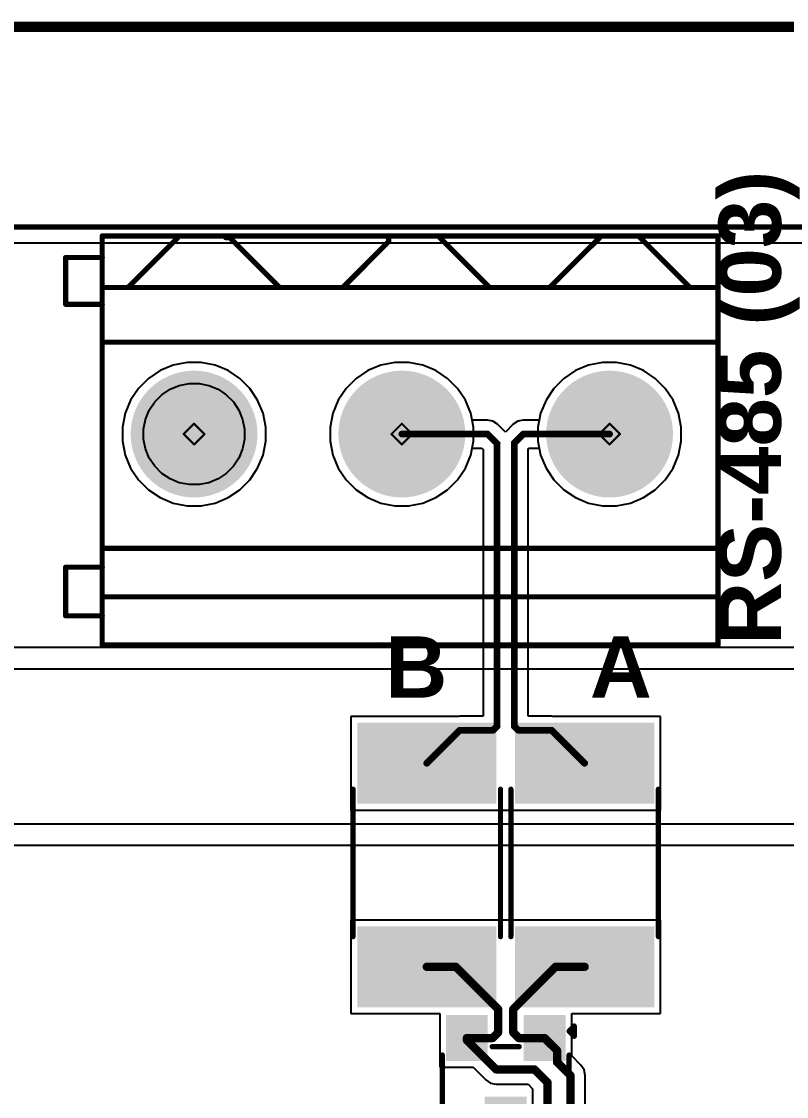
# Model space of a CAD drawing. Header units: inches. Extents: x 0 to 5032, y 0 to 5323.
# Drawn here: x 54.39 to 73.09, y 108.73 to 135.03 of the extents above; entities that cross this region are included whole.
import ezdxf

# ---------------------------------------------------------------- set-up
doc = ezdxf.new("R2010")
doc.units = ezdxf.units.IN
for name, color, linetype in [('Board Outline', 216, 'Continuous'), ('Bottom Layer', 5, 'Continuous'), ('Bottom Solder', 6, 'Continuous'), ('Drill Drawing', 1, 'Continuous'), ('Layer 1', 16, 'Continuous'), ('Layer 2', 76, 'Continuous'), ('Multi-Layer', 9, 'Continuous'), ('Pad Holes', 156, 'Continuous'), ('Top Layer', 1, 'Continuous'), ('Top Overlay', 2, 'Continuous'), ('Top Paste', 8, 'Continuous'), ('Top Solder', 216, 'Continuous')]:
    doc.layers.add(name, color=color, linetype=linetype)
doc.styles.add('Arial_Bold', font='', dxfattribs={"height": 0.2})
doc.styles.get('Arial_Bold').set_extended_font_data('Arial', bold=True)

# ---------------------------------------------------------------- blocks, each defined once
blk = doc.blocks.new('SOT_23_246')
at = {"layer": 'Top Layer'}
for points in [[(-0.41, 1.46), (0.41, 1.46), (0.41, 0.54), (-0.41, 0.54)], [(-1.36, -0.54), (-0.54, -0.54), (-0.54, -1.46), (-1.36, -1.46)], [(0.54, -0.54), (1.36, -0.54), (1.36, -1.46), (0.54, -1.46)]]:
    blk.add_hatch(color=1, dxfattribs=at).paths.add_polyline_path(points)
at = {"layer": 'Top Paste'}
for points in [[(-0.41, 1.46), (0.41, 1.46), (0.41, 0.54), (-0.41, 0.54)], [(-1.36, -0.54), (-0.54, -0.54), (-0.54, -1.46), (-1.36, -1.46)], [(0.54, -0.54), (1.36, -0.54), (1.36, -1.46), (0.54, -1.46)]]:
    blk.add_hatch(color=8, dxfattribs=at).paths.add_polyline_path(points)
at = {"layer": 'Top Solder'}
for points in [[(-0.512, 1.562), (0.512, 1.562), (0.512, 0.438), (-0.512, 0.438)], [(-1.462, -0.438), (-0.438, -0.438), (-0.438, -1.562), (-1.462, -1.562)], [(0.438, -0.438), (1.462, -0.438), (1.462, -1.562), (0.438, -1.562)]]:
    blk.add_hatch(color=216, dxfattribs=at).paths.add_polyline_path(points)
at = {"layer": 'Top Overlay'}
for points in [[(-0.559, 0.813, 0.127, 0.127, 0), (-1.549, 0.813, 0.127, 0.127, 0)], [(-1.549, 0.813, 0.127, 0.127, 0), (-1.549, -0.584, 0.127, 0.127, 0)], [(1.549, 0.813, 0.127, 0.127, 0), (0.559, 0.813, 0.127, 0.127, 0)], [(1.549, 0.813, 0.127, 0.127, 0), (1.549, -0.584, 0.127, 0.127, 0)], [(0.33, -0.787, 0.127, 0.127, 0), (-0.33, -0.787, 0.127, 0.127, 0)], [(-1.676, -1.041, 0.127, 0.127, 0), (-1.676, -1.295, 0.127, 0.127, 0)], [(-1.549, -1.168, 0.127, 0.127, 0), (-1.676, -1.041, 0.127, 0.127, 0)], [(-1.549, -1.168, 0.127, 0.127, 0), (-1.676, -1.295, 0.127, 0.127, 0)]]:
    blk.add_lwpolyline(points, format="xyseb", dxfattribs=at)
for points in [[(-1.581, 0.813, 0.0635, 0.0635, 1), (-1.518, 0.813, 0.0635, 0.0635, 1)], [(-1.581, 0.813, 0.0635, 0.0635, 1), (-1.518, 0.813, 0.0635, 0.0635, 1)], [(-0.591, 0.813, 0.0635, 0.0635, 1), (-0.527, 0.813, 0.0635, 0.0635, 1)], [(0.527, 0.813, 0.0635, 0.0635, 1), (0.591, 0.813, 0.0635, 0.0635, 1)], [(1.518, 0.813, 0.0635, 0.0635, 1), (1.581, 0.813, 0.0635, 0.0635, 1)], [(1.518, 0.813, 0.0635, 0.0635, 1), (1.581, 0.813, 0.0635, 0.0635, 1)], [(-1.581, -0.584, 0.0635, 0.0635, 1), (-1.518, -0.584, 0.0635, 0.0635, 1)], [(1.518, -0.584, 0.0635, 0.0635, 1), (1.581, -0.584, 0.0635, 0.0635, 1)], [(-0.362, -0.787, 0.0635, 0.0635, 1), (-0.298, -0.787, 0.0635, 0.0635, 1)], [(0.298, -0.787, 0.0635, 0.0635, 1), (0.362, -0.787, 0.0635, 0.0635, 1)], [(-1.708, -1.041, 0.0635, 0.0635, 1), (-1.645, -1.041, 0.0635, 0.0635, 1)], [(-1.708, -1.041, 0.0635, 0.0635, 1), (-1.645, -1.041, 0.0635, 0.0635, 1)], [(-1.708, -1.295, 0.0635, 0.0635, 1), (-1.645, -1.295, 0.0635, 0.0635, 1)], [(-1.708, -1.295, 0.0635, 0.0635, 1), (-1.645, -1.295, 0.0635, 0.0635, 1)], [(-1.581, -1.168, 0.0635, 0.0635, 1), (-1.518, -1.168, 0.0635, 0.0635, 1)], [(-1.581, -1.168, 0.0635, 0.0635, 1), (-1.518, -1.168, 0.0635, 0.0635, 1)]]:
    blk.add_lwpolyline(points, format="xyseb", close=True, dxfattribs=at)
blk = doc.blocks.new('F____1812__247')
at = {"layer": 'Top Layer'}
for points in [[(-3.38, 1.6), (-1.6, 1.6), (-1.6, -1.6), (-3.38, -1.6)], [(1.6, 1.6), (3.38, 1.6), (3.38, -1.6), (1.6, -1.6)]]:
    blk.add_hatch(color=1, dxfattribs=at).paths.add_polyline_path(points)
at = {"layer": 'Top Paste'}
for points in [[(-3.38, 1.6), (-1.6, 1.6), (-1.6, -1.6), (-3.38, -1.6)], [(1.6, 1.6), (3.38, 1.6), (3.38, -1.6), (1.6, -1.6)]]:
    blk.add_hatch(color=8, dxfattribs=at).paths.add_polyline_path(points)
at = {"layer": 'Top Solder'}
for points in [[(-3.482, 1.702), (-1.498, 1.702), (-1.498, -1.702), (-3.482, -1.702)], [(1.498, 1.702), (3.482, 1.702), (3.482, -1.702), (1.498, -1.702)]]:
    blk.add_hatch(color=216, dxfattribs=at).paths.add_polyline_path(points)
at = {"layer": 'Top Overlay'}
for points in [[(-1.753, 1.803, 0.127, 0.127, 0), (1.854, 1.803, 0.127, 0.127, 0)], [(-1.753, -1.803, 0.127, 0.127, 0), (1.854, -1.803, 0.127, 0.127, 0)]]:
    blk.add_lwpolyline(points, format="xyseb", dxfattribs=at)
for points in [[(-1.784, 1.803, 0.0635, 0.0635, 1), (-1.721, 1.803, 0.0635, 0.0635, 1)], [(1.822, 1.803, 0.0635, 0.0635, 1), (1.886, 1.803, 0.0635, 0.0635, 1)], [(-1.784, -1.803, 0.0635, 0.0635, 1), (-1.721, -1.803, 0.0635, 0.0635, 1)], [(1.822, -1.803, 0.0635, 0.0635, 1), (1.886, -1.803, 0.0635, 0.0635, 1)]]:
    blk.add_lwpolyline(points, format="xyseb", close=True, dxfattribs=at)
blk = doc.blocks.new('F____1812__248')
at = {"layer": 'Top Layer'}
for points in [[(-3.38, 1.6), (-1.6, 1.6), (-1.6, -1.6), (-3.38, -1.6)], [(1.6, 1.6), (3.38, 1.6), (3.38, -1.6), (1.6, -1.6)]]:
    blk.add_hatch(color=1, dxfattribs=at).paths.add_polyline_path(points)
at = {"layer": 'Top Paste'}
for points in [[(-3.38, 1.6), (-1.6, 1.6), (-1.6, -1.6), (-3.38, -1.6)], [(1.6, 1.6), (3.38, 1.6), (3.38, -1.6), (1.6, -1.6)]]:
    blk.add_hatch(color=8, dxfattribs=at).paths.add_polyline_path(points)
at = {"layer": 'Top Solder'}
for points in [[(-3.482, 1.702), (-1.498, 1.702), (-1.498, -1.702), (-3.482, -1.702)], [(1.498, 1.702), (3.482, 1.702), (3.482, -1.702), (1.498, -1.702)]]:
    blk.add_hatch(color=216, dxfattribs=at).paths.add_polyline_path(points)
at = {"layer": 'Top Overlay'}
for points in [[(-1.753, 1.803, 0.127, 0.127, 0), (1.854, 1.803, 0.127, 0.127, 0)], [(-1.753, -1.803, 0.127, 0.127, 0), (1.854, -1.803, 0.127, 0.127, 0)]]:
    blk.add_lwpolyline(points, format="xyseb", dxfattribs=at)
for points in [[(-1.784, 1.803, 0.0635, 0.0635, 1), (-1.721, 1.803, 0.0635, 0.0635, 1)], [(1.822, 1.803, 0.0635, 0.0635, 1), (1.886, 1.803, 0.0635, 0.0635, 1)], [(-1.784, -1.803, 0.0635, 0.0635, 1), (-1.721, -1.803, 0.0635, 0.0635, 1)], [(1.822, -1.803, 0.0635, 0.0635, 1), (1.886, -1.803, 0.0635, 0.0635, 1)]]:
    blk.add_lwpolyline(points, format="xyseb", close=True, dxfattribs=at)
blk = doc.blocks.new('DB128L_5_08_3P_BK_S_250')
at = {"layer": 'Bottom Layer'}
h = blk.add_hatch(color=5, dxfattribs=at)
edge = h.paths.add_edge_path()
edge.add_arc((-5.08, 0), 1.5, 0, 360)
h = blk.add_hatch(color=5, dxfattribs=at)
edge = h.paths.add_edge_path()
edge.add_arc((0, 0), 1.5, 0, 360)
h = blk.add_hatch(color=5, dxfattribs=at)
edge = h.paths.add_edge_path()
edge.add_arc((5.08, 0), 1.5, 0, 360)
at = {"layer": 'Bottom Solder'}
h = blk.add_hatch(color=6, dxfattribs=at)
edge = h.paths.add_edge_path()
edge.add_arc((-5.08, 0), 1.551, 0, 360)
h = blk.add_hatch(color=6, dxfattribs=at)
edge = h.paths.add_edge_path()
edge.add_arc((0, 0), 1.551, 0, 360)
h = blk.add_hatch(color=6, dxfattribs=at)
edge = h.paths.add_edge_path()
edge.add_arc((5.08, 0), 1.551, 0, 360)
at = {"layer": 'Layer 1'}
h = blk.add_hatch(color=16, dxfattribs=at)
edge = h.paths.add_edge_path()
edge.add_arc((-5.08, 0), 1.5, 0, 360)
h = blk.add_hatch(color=16, dxfattribs=at)
edge = h.paths.add_edge_path()
edge.add_arc((0, 0), 1.5, 0, 360)
h = blk.add_hatch(color=16, dxfattribs=at)
edge = h.paths.add_edge_path()
edge.add_arc((5.08, 0), 1.5, 0, 360)
at = {"layer": 'Layer 2'}
h = blk.add_hatch(color=76, dxfattribs=at)
edge = h.paths.add_edge_path()
edge.add_arc((-5.08, 0), 1.5, 0, 360)
h = blk.add_hatch(color=76, dxfattribs=at)
edge = h.paths.add_edge_path()
edge.add_arc((0, 0), 1.5, 0, 360)
h = blk.add_hatch(color=76, dxfattribs=at)
edge = h.paths.add_edge_path()
edge.add_arc((5.08, 0), 1.5, 0, 360)
at = {"layer": 'Multi-Layer'}
h = blk.add_hatch(color=9, dxfattribs=at)
edge = h.paths.add_edge_path()
edge.add_arc((-5.08, 0), 1.5, 0, 360)
h = blk.add_hatch(color=9, dxfattribs=at)
edge = h.paths.add_edge_path()
edge.add_arc((0, 0), 1.5, 0, 360)
h = blk.add_hatch(color=9, dxfattribs=at)
edge = h.paths.add_edge_path()
edge.add_arc((5.08, 0), 1.5, 0, 360)
at = {"layer": 'Pad Holes'}
h = blk.add_hatch(color=7, dxfattribs=at)
edge = h.paths.add_edge_path()
edge.add_arc((-5.08, 0), 0.8, 0, 360)
h = blk.add_hatch(color=7, dxfattribs=at)
edge = h.paths.add_edge_path()
edge.add_arc((0, 0), 0.8, 0, 360)
h = blk.add_hatch(color=7, dxfattribs=at)
edge = h.paths.add_edge_path()
edge.add_arc((5.08, 0), 0.8, 0, 360)
at = {"layer": 'Top Layer'}
h = blk.add_hatch(color=1, dxfattribs=at)
edge = h.paths.add_edge_path()
edge.add_arc((-5.08, 0), 1.5, 0, 360)
h = blk.add_hatch(color=1, dxfattribs=at)
edge = h.paths.add_edge_path()
edge.add_arc((0, 0), 1.5, 0, 360)
h = blk.add_hatch(color=1, dxfattribs=at)
edge = h.paths.add_edge_path()
edge.add_arc((5.08, 0), 1.5, 0, 360)
at = {"layer": 'Top Solder'}
h = blk.add_hatch(color=216, dxfattribs=at)
edge = h.paths.add_edge_path()
edge.add_arc((-5.08, 0), 1.551, 0, 360)
h = blk.add_hatch(color=216, dxfattribs=at)
edge = h.paths.add_edge_path()
edge.add_arc((0, 0), 1.551, 0, 360)
h = blk.add_hatch(color=216, dxfattribs=at)
edge = h.paths.add_edge_path()
edge.add_arc((5.08, 0), 1.551, 0, 360)
at = {"layer": 'Top Overlay'}
for points in [[(-7.733, -4.846, 0.127, 0.127, 0), (-7.733, 5.154, 0.127, 0.127, 0)], [(7.327, 5.154, 0.127, 0.127, 0), (-7.733, 5.154, 0.127, 0.127, 0)], [(0.465, 5.154, 0.127, 0.127, 0), (-0.78, 5.154, 0.127, 0.127, 0)], [(7.327, 5.154, 0.127, 0.127, 0), (7.327, -4.846, 0.127, 0.127, 0)], [(8.22, 4.446, 0.127, 0.127, 0), (7.325, 4.446, 0.127, 0.127, 0)], [(8.22, 4.446, 0.127, 0.127, 0), (8.22, 3.257, 0.127, 0.127, 0)], [(7.327, 3.983, 0.127, 0.127, 0), (-7.733, 3.983, 0.127, 0.127, 0)], [(8.22, 3.257, 0.127, 0.127, 0), (7.325, 3.257, 0.127, 0.127, 0)], [(7.327, 2.794, 0.127, 0.127, 0), (-7.733, 2.794, 0.127, 0.127, 0)], [(-7.699, -2.249, 0.127, 0.127, 0), (-7.733, -2.215, 0.127, 0.127, 0)], [(7.327, -2.249, 0.127, 0.127, 0), (-7.699, -2.249, 0.127, 0.127, 0)], [(8.22, -3.174, 0.127, 0.127, 0), (7.325, -3.174, 0.127, 0.127, 0)], [(8.22, -3.174, 0.127, 0.127, 0), (8.22, -4.318, 0.127, 0.127, 0)], [(7.274, -3.584, 0.127, 0.127, 0), (-7.656, -3.584, 0.127, 0.127, 0)], [(-7.02, -3.584, 0.127, 0.127, 0), (-7.02, -3.612, 0.127, 0.127, 0)], [(-5.826, -4.806, 0.127, 0.127, 0), (-7.02, -3.612, 0.127, 0.127, 0)], [(-3.616, -3.584, 0.127, 0.127, 0), (-4.836, -4.803, 0.127, 0.127, 0)], [(-2.146, -3.584, 0.127, 0.127, 0), (-2.27, -3.584, 0.127, 0.127, 0)], [(-0.924, -4.806, 0.127, 0.127, 0), (-2.146, -3.584, 0.127, 0.127, 0)], [(1.444, -3.584, 0.127, 0.127, 0), (0.321, -4.708, 0.127, 0.127, 0)], [(4.209, -4.806, 0.127, 0.127, 0), (2.988, -3.584, 0.127, 0.127, 0)], [(6.671, -3.612, 0.127, 0.127, 0), (5.477, -4.806, 0.127, 0.127, 0)], [(6.671, -3.584, 0.127, 0.127, 0), (6.671, -3.612, 0.127, 0.127, 0)], [(8.22, -4.318, 0.127, 0.127, 0), (7.325, -4.318, 0.127, 0.127, 0)], [(0.321, -4.708, 0.127, 0.127, 0), (0.321, -4.806, 0.127, 0.127, 0)], [(7.297, -4.846, 0.127, 0.127, 0), (-7.703, -4.846, 0.127, 0.127, 0)], [(-4.836, -4.803, 0.127, 0.127, 0), (-4.836, -4.806, 0.127, 0.127, 0)], [(4.308, -4.806, 0.127, 0.127, 0), (4.209, -4.806, 0.127, 0.127, 0)]]:
    blk.add_lwpolyline(points, format="xyseb", dxfattribs=at)
for points in [[(-7.765, 5.154, 0.0635, 0.0635, 1), (-7.701, 5.154, 0.0635, 0.0635, 1)], [(-7.765, 5.154, 0.0635, 0.0635, 1), (-7.701, 5.154, 0.0635, 0.0635, 1)], [(-0.811, 5.154, 0.0635, 0.0635, 1), (-0.748, 5.154, 0.0635, 0.0635, 1)], [(0.433, 5.154, 0.0635, 0.0635, 1), (0.497, 5.154, 0.0635, 0.0635, 1)], [(7.295, 5.154, 0.0635, 0.0635, 1), (7.359, 5.154, 0.0635, 0.0635, 1)], [(7.295, 5.154, 0.0635, 0.0635, 1), (7.359, 5.154, 0.0635, 0.0635, 1)], [(7.293, 4.446, 0.0635, 0.0635, 1), (7.357, 4.446, 0.0635, 0.0635, 1)], [(8.188, 4.446, 0.0635, 0.0635, 1), (8.252, 4.446, 0.0635, 0.0635, 1)], [(8.188, 4.446, 0.0635, 0.0635, 1), (8.252, 4.446, 0.0635, 0.0635, 1)], [(-7.765, 3.983, 0.0635, 0.0635, 1), (-7.701, 3.983, 0.0635, 0.0635, 1)], [(7.295, 3.983, 0.0635, 0.0635, 1), (7.359, 3.983, 0.0635, 0.0635, 1)], [(7.293, 3.257, 0.0635, 0.0635, 1), (7.357, 3.257, 0.0635, 0.0635, 1)], [(8.188, 3.257, 0.0635, 0.0635, 1), (8.252, 3.257, 0.0635, 0.0635, 1)], [(8.188, 3.257, 0.0635, 0.0635, 1), (8.252, 3.257, 0.0635, 0.0635, 1)], [(-7.765, 2.794, 0.0635, 0.0635, 1), (-7.701, 2.794, 0.0635, 0.0635, 1)], [(7.295, 2.794, 0.0635, 0.0635, 1), (7.359, 2.794, 0.0635, 0.0635, 1)], [(-7.765, -2.215, 0.0635, 0.0635, 1), (-7.701, -2.215, 0.0635, 0.0635, 1)], [(-7.731, -2.249, 0.0635, 0.0635, 1), (-7.668, -2.249, 0.0635, 0.0635, 1)], [(-7.731, -2.249, 0.0635, 0.0635, 1), (-7.668, -2.249, 0.0635, 0.0635, 1)], [(7.295, -2.249, 0.0635, 0.0635, 1), (7.359, -2.249, 0.0635, 0.0635, 1)], [(7.293, -3.174, 0.0635, 0.0635, 1), (7.357, -3.174, 0.0635, 0.0635, 1)], [(8.188, -3.174, 0.0635, 0.0635, 1), (8.252, -3.174, 0.0635, 0.0635, 1)], [(8.188, -3.174, 0.0635, 0.0635, 1), (8.252, -3.174, 0.0635, 0.0635, 1)], [(-7.688, -3.584, 0.0635, 0.0635, 1), (-7.624, -3.584, 0.0635, 0.0635, 1)], [(-7.052, -3.584, 0.0635, 0.0635, 1), (-6.988, -3.584, 0.0635, 0.0635, 1)], [(-7.052, -3.612, 0.0635, 0.0635, 1), (-6.988, -3.612, 0.0635, 0.0635, 1)], [(-7.052, -3.612, 0.0635, 0.0635, 1), (-6.988, -3.612, 0.0635, 0.0635, 1)], [(-3.648, -3.584, 0.0635, 0.0635, 1), (-3.585, -3.584, 0.0635, 0.0635, 1)], [(-2.302, -3.584, 0.0635, 0.0635, 1), (-2.238, -3.584, 0.0635, 0.0635, 1)], [(-2.178, -3.584, 0.0635, 0.0635, 1), (-2.114, -3.584, 0.0635, 0.0635, 1)], [(-2.178, -3.584, 0.0635, 0.0635, 1), (-2.114, -3.584, 0.0635, 0.0635, 1)], [(1.412, -3.584, 0.0635, 0.0635, 1), (1.476, -3.584, 0.0635, 0.0635, 1)], [(2.956, -3.584, 0.0635, 0.0635, 1), (3.019, -3.584, 0.0635, 0.0635, 1)], [(6.639, -3.584, 0.0635, 0.0635, 1), (6.702, -3.584, 0.0635, 0.0635, 1)], [(6.639, -3.612, 0.0635, 0.0635, 1), (6.702, -3.612, 0.0635, 0.0635, 1)], [(6.639, -3.612, 0.0635, 0.0635, 1), (6.702, -3.612, 0.0635, 0.0635, 1)], [(7.242, -3.584, 0.0635, 0.0635, 1), (7.306, -3.584, 0.0635, 0.0635, 1)], [(7.293, -4.318, 0.0635, 0.0635, 1), (7.357, -4.318, 0.0635, 0.0635, 1)], [(8.188, -4.318, 0.0635, 0.0635, 1), (8.252, -4.318, 0.0635, 0.0635, 1)], [(8.188, -4.318, 0.0635, 0.0635, 1), (8.252, -4.318, 0.0635, 0.0635, 1)], [(0.289, -4.708, 0.0635, 0.0635, 1), (0.352, -4.708, 0.0635, 0.0635, 1)], [(0.289, -4.708, 0.0635, 0.0635, 1), (0.352, -4.708, 0.0635, 0.0635, 1)], [(-7.765, -4.846, 0.0635, 0.0635, 1), (-7.701, -4.846, 0.0635, 0.0635, 1)], [(-7.735, -4.846, 0.0635, 0.0635, 1), (-7.671, -4.846, 0.0635, 0.0635, 1)], [(-5.858, -4.806, 0.0635, 0.0635, 1), (-5.794, -4.806, 0.0635, 0.0635, 1)], [(-4.867, -4.803, 0.0635, 0.0635, 1), (-4.804, -4.803, 0.0635, 0.0635, 1)], [(-4.867, -4.803, 0.0635, 0.0635, 1), (-4.804, -4.803, 0.0635, 0.0635, 1)], [(-4.867, -4.806, 0.0635, 0.0635, 1), (-4.804, -4.806, 0.0635, 0.0635, 1)], [(-0.956, -4.806, 0.0635, 0.0635, 1), (-0.892, -4.806, 0.0635, 0.0635, 1)], [(0.289, -4.806, 0.0635, 0.0635, 1), (0.352, -4.806, 0.0635, 0.0635, 1)], [(4.178, -4.806, 0.0635, 0.0635, 1), (4.241, -4.806, 0.0635, 0.0635, 1)], [(4.178, -4.806, 0.0635, 0.0635, 1), (4.241, -4.806, 0.0635, 0.0635, 1)], [(4.277, -4.806, 0.0635, 0.0635, 1), (4.34, -4.806, 0.0635, 0.0635, 1)], [(5.445, -4.806, 0.0635, 0.0635, 1), (5.509, -4.806, 0.0635, 0.0635, 1)], [(7.265, -4.846, 0.0635, 0.0635, 1), (7.329, -4.846, 0.0635, 0.0635, 1)], [(7.295, -4.846, 0.0635, 0.0635, 1), (7.359, -4.846, 0.0635, 0.0635, 1)]]:
    blk.add_lwpolyline(points, format="xyseb", close=True, dxfattribs=at)

msp = doc.modelspace()

# ---------------------------------------------------------------- linework, layer by layer
at = {"layer": 'Board Outline'}
for points in [[(0, 134.899, 0.254, 0.254, 0), (91.57, 134.899, 0.254, 0.254, 0)], [(0, 130, 0.127, 0.127, 0), (200, 130, 0.127, 0.127, 0)]]:
    msp.add_lwpolyline(points, format="xyseb", dxfattribs=at)
at = {"layer": 'Bottom Layer'}
for p, q in [((4.474, 129.612), (122.778, 129.612)), ((62.855, 126.488), (62.568, 126.296)), ((63.174, 126.62), (62.855, 126.488)), ((63.513, 126.688), (63.174, 126.62)), ((63.859, 126.688), (63.513, 126.688)), ((64.198, 126.62), (63.859, 126.688)), ((64.517, 126.488), (64.198, 126.62)), ((64.804, 126.296), (64.517, 126.488)), ((67.935, 126.488), (67.648, 126.296)), ((68.254, 126.62), (67.935, 126.488)), ((68.593, 126.688), (68.254, 126.62)), ((68.939, 126.688), (68.593, 126.688)), ((69.278, 126.62), (68.939, 126.688)), ((69.597, 126.488), (69.278, 126.62)), ((69.884, 126.296), (69.597, 126.488)), ((62.568, 126.296), (62.323, 126.052)), ((65.048, 126.052), (64.804, 126.296)), ((67.648, 126.296), (67.403, 126.052)), ((70.128, 126.052), (69.884, 126.296)), ((62.323, 126.052), (62.132, 125.764)), ((65.24, 125.764), (65.048, 126.052)), ((67.403, 126.052), (67.212, 125.764)), ((70.32, 125.764), (70.128, 126.052)), ((62.132, 125.764), (61.999, 125.445)), ((65.372, 125.445), (65.24, 125.764)), ((67.212, 125.764), (67.079, 125.445)), ((70.452, 125.445), (70.32, 125.764)), ((61.999, 125.445), (61.932, 125.106)), ((65.44, 125.106), (65.372, 125.445)), ((67.079, 125.445), (67.012, 125.106)), ((70.52, 125.106), (70.452, 125.445)), ((61.932, 125.106), (61.932, 124.761)), ((65.44, 124.761), (65.44, 125.106)), ((67.012, 125.106), (67.012, 124.761)), ((70.52, 124.761), (70.52, 125.106)), ((61.932, 124.761), (61.999, 124.422)), ((65.372, 124.422), (65.44, 124.761)), ((67.012, 124.761), (67.079, 124.422)), ((70.452, 124.422), (70.52, 124.761)), ((61.999, 124.422), (62.132, 124.103)), ((65.24, 124.103), (65.372, 124.422)), ((67.079, 124.422), (67.212, 124.103)), ((70.32, 124.103), (70.452, 124.422)), ((62.132, 124.103), (62.323, 123.815)), ((65.048, 123.815), (65.24, 124.103)), ((67.212, 124.103), (67.403, 123.815)), ((70.128, 123.815), (70.32, 124.103)), ((62.323, 123.815), (62.568, 123.571)), ((64.804, 123.571), (65.048, 123.815)), ((67.403, 123.815), (67.648, 123.571)), ((69.884, 123.571), (70.128, 123.815)), ((62.568, 123.571), (62.855, 123.379)), ((62.855, 123.379), (63.174, 123.247)), ((64.198, 123.247), (64.517, 123.379)), ((64.517, 123.379), (64.804, 123.571)), ((67.648, 123.571), (67.935, 123.379)), ((67.935, 123.379), (68.254, 123.247)), ((69.278, 123.247), (69.597, 123.379)), ((69.597, 123.379), (69.884, 123.571)), ((63.174, 123.247), (63.513, 123.18)), ((63.513, 123.18), (63.859, 123.18)), ((63.859, 123.18), (64.198, 123.247)), ((68.254, 123.247), (68.593, 123.18)), ((68.593, 123.18), (68.939, 123.18)), ((68.939, 123.18), (69.278, 123.247))]:
    msp.add_line(p, q, dxfattribs=at)
at = {"layer": 'Drill Drawing'}
for points in [[(58.352, 124.934, 0.0508, 0.0508, 0), (58.606, 125.188, 0.0508, 0.0508, 0)], [(58.606, 125.188, 0.0508, 0.0508, 0), (58.86, 124.934, 0.0508, 0.0508, 0)], [(63.432, 124.934, 0.0508, 0.0508, 0), (63.686, 125.188, 0.0508, 0.0508, 0)], [(63.686, 125.188, 0.0508, 0.0508, 0), (63.94, 124.934, 0.0508, 0.0508, 0)], [(68.512, 124.934, 0.0508, 0.0508, 0), (68.766, 125.188, 0.0508, 0.0508, 0)], [(68.766, 125.188, 0.0508, 0.0508, 0), (69.02, 124.934, 0.0508, 0.0508, 0)], [(58.352, 124.934, 0.0508, 0.0508, 0), (58.606, 124.68, 0.0508, 0.0508, 0)], [(58.606, 124.68, 0.0508, 0.0508, 0), (58.86, 124.934, 0.0508, 0.0508, 0)], [(63.432, 124.934, 0.0508, 0.0508, 0), (63.686, 124.68, 0.0508, 0.0508, 0)], [(63.686, 124.68, 0.0508, 0.0508, 0), (63.94, 124.934, 0.0508, 0.0508, 0)], [(68.512, 124.934, 0.0508, 0.0508, 0), (68.766, 124.68, 0.0508, 0.0508, 0)], [(68.766, 124.68, 0.0508, 0.0508, 0), (69.02, 124.934, 0.0508, 0.0508, 0)]]:
    msp.add_lwpolyline(points, format="xyseb", dxfattribs=at)
for points in [[(58.593, 125.188, 0.0254, 0.0254, 1), (58.619, 125.188, 0.0254, 0.0254, 1)], [(58.593, 125.188, 0.0254, 0.0254, 1), (58.619, 125.188, 0.0254, 0.0254, 1)], [(63.673, 125.188, 0.0254, 0.0254, 1), (63.699, 125.188, 0.0254, 0.0254, 1)], [(63.673, 125.188, 0.0254, 0.0254, 1), (63.699, 125.188, 0.0254, 0.0254, 1)], [(68.753, 125.188, 0.0254, 0.0254, 1), (68.779, 125.188, 0.0254, 0.0254, 1)], [(68.753, 125.188, 0.0254, 0.0254, 1), (68.779, 125.188, 0.0254, 0.0254, 1)], [(58.339, 124.934, 0.0254, 0.0254, 1), (58.365, 124.934, 0.0254, 0.0254, 1)], [(58.339, 124.934, 0.0254, 0.0254, 1), (58.365, 124.934, 0.0254, 0.0254, 1)], [(58.847, 124.934, 0.0254, 0.0254, 1), (58.873, 124.934, 0.0254, 0.0254, 1)], [(58.847, 124.934, 0.0254, 0.0254, 1), (58.873, 124.934, 0.0254, 0.0254, 1)], [(63.419, 124.934, 0.0254, 0.0254, 1), (63.445, 124.934, 0.0254, 0.0254, 1)], [(63.419, 124.934, 0.0254, 0.0254, 1), (63.445, 124.934, 0.0254, 0.0254, 1)], [(63.927, 124.934, 0.0254, 0.0254, 1), (63.953, 124.934, 0.0254, 0.0254, 1)], [(63.927, 124.934, 0.0254, 0.0254, 1), (63.953, 124.934, 0.0254, 0.0254, 1)], [(68.499, 124.934, 0.0254, 0.0254, 1), (68.525, 124.934, 0.0254, 0.0254, 1)], [(68.499, 124.934, 0.0254, 0.0254, 1), (68.525, 124.934, 0.0254, 0.0254, 1)], [(69.007, 124.934, 0.0254, 0.0254, 1), (69.033, 124.934, 0.0254, 0.0254, 1)], [(69.007, 124.934, 0.0254, 0.0254, 1), (69.033, 124.934, 0.0254, 0.0254, 1)], [(58.593, 124.68, 0.0254, 0.0254, 1), (58.619, 124.68, 0.0254, 0.0254, 1)], [(58.593, 124.68, 0.0254, 0.0254, 1), (58.619, 124.68, 0.0254, 0.0254, 1)], [(63.673, 124.68, 0.0254, 0.0254, 1), (63.699, 124.68, 0.0254, 0.0254, 1)], [(63.673, 124.68, 0.0254, 0.0254, 1), (63.699, 124.68, 0.0254, 0.0254, 1)], [(68.753, 124.68, 0.0254, 0.0254, 1), (68.779, 124.68, 0.0254, 0.0254, 1)], [(68.753, 124.68, 0.0254, 0.0254, 1), (68.779, 124.68, 0.0254, 0.0254, 1)]]:
    msp.add_lwpolyline(points, format="xyseb", close=True, dxfattribs=at)
at = {"layer": 'Layer 1'}
for p, q in [((0.388, 129.612), (199.612, 129.612)), ((57.775, 126.488), (57.488, 126.296)), ((58.094, 126.62), (57.775, 126.488)), ((58.433, 126.688), (58.094, 126.62)), ((58.779, 126.688), (58.433, 126.688)), ((59.118, 126.62), (58.779, 126.688)), ((59.437, 126.488), (59.118, 126.62)), ((59.724, 126.296), (59.437, 126.488)), ((62.855, 126.488), (62.568, 126.296)), ((63.174, 126.62), (62.855, 126.488)), ((63.513, 126.688), (63.174, 126.62)), ((63.859, 126.688), (63.513, 126.688)), ((64.198, 126.62), (63.859, 126.688)), ((64.517, 126.488), (64.198, 126.62)), ((64.804, 126.296), (64.517, 126.488)), ((67.935, 126.488), (67.648, 126.296)), ((68.254, 126.62), (67.935, 126.488)), ((68.593, 126.688), (68.254, 126.62)), ((68.939, 126.688), (68.593, 126.688)), ((69.278, 126.62), (68.939, 126.688)), ((69.597, 126.488), (69.278, 126.62)), ((69.884, 126.296), (69.597, 126.488)), ((57.488, 126.296), (57.243, 126.052)), ((59.968, 126.052), (59.724, 126.296)), ((62.568, 126.296), (62.323, 126.052)), ((65.048, 126.052), (64.804, 126.296)), ((67.648, 126.296), (67.403, 126.052)), ((70.128, 126.052), (69.884, 126.296)), ((57.243, 126.052), (57.052, 125.764)), ((57.818, 125.894), (58.02, 126.029)), ((58.02, 126.029), (58.245, 126.122)), ((58.245, 126.122), (58.484, 126.17)), ((58.484, 126.17), (58.728, 126.17)), ((58.728, 126.17), (58.966, 126.122)), ((58.966, 126.122), (59.191, 126.029)), ((59.191, 126.029), (59.394, 125.894)), ((60.16, 125.764), (59.968, 126.052)), ((62.323, 126.052), (62.132, 125.764)), ((65.24, 125.764), (65.048, 126.052)), ((67.403, 126.052), (67.212, 125.764)), ((70.32, 125.764), (70.128, 126.052)), ((57.052, 125.764), (56.919, 125.445)), ((57.511, 125.519), (57.646, 125.722)), ((57.646, 125.722), (57.818, 125.894)), ((59.394, 125.894), (59.566, 125.722)), ((59.566, 125.722), (59.701, 125.519)), ((60.292, 125.445), (60.16, 125.764)), ((62.132, 125.764), (61.999, 125.445)), ((65.372, 125.445), (65.24, 125.764)), ((67.212, 125.764), (67.079, 125.445)), ((70.452, 125.445), (70.32, 125.764)), ((56.919, 125.445), (56.852, 125.106)), ((57.417, 125.294), (57.511, 125.519)), ((59.701, 125.519), (59.794, 125.294)), ((60.36, 125.106), (60.292, 125.445)), ((61.999, 125.445), (61.932, 125.106)), ((65.44, 125.106), (65.372, 125.445)), ((67.079, 125.445), (67.012, 125.106)), ((70.52, 125.106), (70.452, 125.445)), ((57.37, 125.055), (57.417, 125.294)), ((59.794, 125.294), (59.842, 125.055)), ((56.852, 125.106), (56.852, 124.761)), ((57.37, 124.812), (57.37, 125.055)), ((59.842, 125.055), (59.842, 124.812)), ((60.36, 124.761), (60.36, 125.106)), ((61.932, 125.106), (61.932, 124.761)), ((65.44, 124.761), (65.44, 125.106)), ((67.012, 125.106), (67.012, 124.761)), ((70.52, 124.761), (70.52, 125.106)), ((56.852, 124.761), (56.919, 124.422)), ((57.417, 124.573), (57.37, 124.812)), ((59.842, 124.812), (59.794, 124.573)), ((60.292, 124.422), (60.36, 124.761)), ((61.932, 124.761), (61.999, 124.422)), ((65.372, 124.422), (65.44, 124.761)), ((67.012, 124.761), (67.079, 124.422)), ((70.452, 124.422), (70.52, 124.761)), ((56.919, 124.422), (57.052, 124.103)), ((57.511, 124.348), (57.417, 124.573)), ((59.794, 124.573), (59.701, 124.348)), ((60.16, 124.103), (60.292, 124.422)), ((61.999, 124.422), (62.132, 124.103)), ((65.24, 124.103), (65.372, 124.422)), ((67.079, 124.422), (67.212, 124.103)), ((70.32, 124.103), (70.452, 124.422)), ((57.646, 124.146), (57.511, 124.348)), ((57.818, 123.973), (57.646, 124.146)), ((59.566, 124.146), (59.394, 123.973)), ((59.701, 124.348), (59.566, 124.146)), ((57.052, 124.103), (57.243, 123.815)), ((58.02, 123.838), (57.818, 123.973)), ((59.394, 123.973), (59.191, 123.838)), ((59.968, 123.815), (60.16, 124.103)), ((62.132, 124.103), (62.323, 123.815)), ((65.048, 123.815), (65.24, 124.103)), ((67.212, 124.103), (67.403, 123.815)), ((70.128, 123.815), (70.32, 124.103)), ((57.243, 123.815), (57.488, 123.571)), ((58.245, 123.745), (58.02, 123.838)), ((58.484, 123.698), (58.245, 123.745)), ((58.728, 123.698), (58.484, 123.698)), ((58.966, 123.745), (58.728, 123.698)), ((59.191, 123.838), (58.966, 123.745)), ((59.724, 123.571), (59.968, 123.815)), ((62.323, 123.815), (62.568, 123.571)), ((64.804, 123.571), (65.048, 123.815)), ((67.403, 123.815), (67.648, 123.571)), ((69.884, 123.571), (70.128, 123.815)), ((57.488, 123.571), (57.775, 123.379)), ((57.775, 123.379), (58.094, 123.247)), ((59.118, 123.247), (59.437, 123.379)), ((59.437, 123.379), (59.724, 123.571)), ((62.568, 123.571), (62.855, 123.379)), ((62.855, 123.379), (63.174, 123.247)), ((64.198, 123.247), (64.517, 123.379)), ((64.517, 123.379), (64.804, 123.571)), ((67.648, 123.571), (67.935, 123.379)), ((67.935, 123.379), (68.254, 123.247)), ((69.278, 123.247), (69.597, 123.379)), ((69.597, 123.379), (69.884, 123.571)), ((58.094, 123.247), (58.433, 123.18)), ((58.433, 123.18), (58.779, 123.18)), ((58.779, 123.18), (59.118, 123.247)), ((63.174, 123.247), (63.513, 123.18)), ((63.513, 123.18), (63.859, 123.18)), ((63.859, 123.18), (64.198, 123.247)), ((68.254, 123.247), (68.593, 123.18)), ((68.593, 123.18), (68.939, 123.18)), ((68.939, 123.18), (69.278, 123.247)), ((80.273, 119.713), (9.652, 119.713)), ((10.17, 119.195), (80.273, 119.195))]:
    msp.add_line(p, q, dxfattribs=at)
at = {"layer": 'Layer 2'}
for p, q in [((5.913, 129.612), (122.778, 129.612)), ((57.775, 126.488), (57.488, 126.296)), ((58.094, 126.62), (57.775, 126.488)), ((58.433, 126.688), (58.094, 126.62)), ((58.779, 126.688), (58.433, 126.688)), ((59.118, 126.62), (58.779, 126.688)), ((59.437, 126.488), (59.118, 126.62)), ((59.724, 126.296), (59.437, 126.488)), ((62.855, 126.488), (62.568, 126.296)), ((63.174, 126.62), (62.855, 126.488)), ((63.513, 126.688), (63.174, 126.62)), ((63.859, 126.688), (63.513, 126.688)), ((64.198, 126.62), (63.859, 126.688)), ((64.517, 126.488), (64.198, 126.62)), ((64.804, 126.296), (64.517, 126.488)), ((67.935, 126.488), (67.648, 126.296)), ((68.254, 126.62), (67.935, 126.488)), ((68.593, 126.688), (68.254, 126.62)), ((68.939, 126.688), (68.593, 126.688)), ((69.278, 126.62), (68.939, 126.688)), ((69.597, 126.488), (69.278, 126.62)), ((69.884, 126.296), (69.597, 126.488)), ((57.488, 126.296), (57.243, 126.052)), ((59.968, 126.052), (59.724, 126.296)), ((62.568, 126.296), (62.323, 126.052)), ((65.048, 126.052), (64.804, 126.296)), ((67.648, 126.296), (67.403, 126.052)), ((70.128, 126.052), (69.884, 126.296)), ((57.243, 126.052), (57.052, 125.764)), ((60.16, 125.764), (59.968, 126.052)), ((62.323, 126.052), (62.132, 125.764)), ((65.24, 125.764), (65.048, 126.052)), ((67.403, 126.052), (67.212, 125.764)), ((70.32, 125.764), (70.128, 126.052)), ((57.052, 125.764), (56.919, 125.445)), ((60.292, 125.445), (60.16, 125.764)), ((62.132, 125.764), (61.999, 125.445)), ((65.372, 125.445), (65.24, 125.764)), ((67.212, 125.764), (67.079, 125.445)), ((70.452, 125.445), (70.32, 125.764)), ((56.919, 125.445), (56.852, 125.106)), ((60.36, 125.106), (60.292, 125.445)), ((61.999, 125.445), (61.932, 125.106)), ((65.44, 125.106), (65.372, 125.445)), ((67.079, 125.445), (67.012, 125.106)), ((70.52, 125.106), (70.452, 125.445)), ((56.852, 125.106), (56.852, 124.761)), ((60.36, 124.761), (60.36, 125.106)), ((61.932, 125.106), (61.932, 124.761)), ((65.44, 124.761), (65.44, 125.106)), ((67.012, 125.106), (67.012, 124.761)), ((70.52, 124.761), (70.52, 125.106)), ((56.852, 124.761), (56.919, 124.422)), ((60.292, 124.422), (60.36, 124.761)), ((61.932, 124.761), (61.999, 124.422)), ((65.372, 124.422), (65.44, 124.761)), ((67.012, 124.761), (67.079, 124.422)), ((70.452, 124.422), (70.52, 124.761)), ((56.919, 124.422), (57.052, 124.103)), ((60.16, 124.103), (60.292, 124.422)), ((61.999, 124.422), (62.132, 124.103)), ((65.24, 124.103), (65.372, 124.422)), ((67.079, 124.422), (67.212, 124.103)), ((70.32, 124.103), (70.452, 124.422)), ((57.052, 124.103), (57.243, 123.815)), ((59.968, 123.815), (60.16, 124.103)), ((62.132, 124.103), (62.323, 123.815)), ((65.048, 123.815), (65.24, 124.103)), ((67.212, 124.103), (67.403, 123.815)), ((70.128, 123.815), (70.32, 124.103)), ((57.243, 123.815), (57.488, 123.571)), ((59.724, 123.571), (59.968, 123.815)), ((62.323, 123.815), (62.568, 123.571)), ((64.804, 123.571), (65.048, 123.815)), ((67.403, 123.815), (67.648, 123.571)), ((69.884, 123.571), (70.128, 123.815)), ((57.488, 123.571), (57.775, 123.379)), ((57.775, 123.379), (58.094, 123.247)), ((59.118, 123.247), (59.437, 123.379)), ((59.437, 123.379), (59.724, 123.571)), ((62.568, 123.571), (62.855, 123.379)), ((62.855, 123.379), (63.174, 123.247)), ((64.198, 123.247), (64.517, 123.379)), ((64.517, 123.379), (64.804, 123.571)), ((67.648, 123.571), (67.935, 123.379)), ((67.935, 123.379), (68.254, 123.247)), ((69.278, 123.247), (69.597, 123.379)), ((69.597, 123.379), (69.884, 123.571)), ((58.094, 123.247), (58.433, 123.18)), ((58.433, 123.18), (58.779, 123.18)), ((58.779, 123.18), (59.118, 123.247)), ((63.174, 123.247), (63.513, 123.18)), ((63.513, 123.18), (63.859, 123.18)), ((63.859, 123.18), (64.198, 123.247)), ((68.254, 123.247), (68.593, 123.18)), ((68.593, 123.18), (68.939, 123.18)), ((68.939, 123.18), (69.278, 123.247)), ((78.918, 115.395), (22.454, 115.395)), ((22.972, 114.877), (78.4, 114.877))]:
    msp.add_line(p, q, dxfattribs=at)
at = {"layer": 'Top Layer'}
for p, q in [((5.765, 129.612), (122.77, 129.612)), ((62.855, 126.488), (62.568, 126.296)), ((63.174, 126.62), (62.855, 126.488)), ((63.513, 126.688), (63.174, 126.62)), ((63.859, 126.688), (63.513, 126.688)), ((64.198, 126.62), (63.859, 126.688)), ((64.517, 126.488), (64.198, 126.62)), ((64.804, 126.296), (64.517, 126.488)), ((67.935, 126.488), (67.648, 126.296)), ((68.254, 126.62), (67.935, 126.488)), ((68.593, 126.688), (68.254, 126.62)), ((68.939, 126.688), (68.593, 126.688)), ((69.278, 126.62), (68.939, 126.688)), ((69.597, 126.488), (69.278, 126.62)), ((69.884, 126.296), (69.597, 126.488)), ((62.568, 126.296), (62.323, 126.052)), ((65.048, 126.052), (64.804, 126.296)), ((67.648, 126.296), (67.403, 126.052)), ((70.128, 126.052), (69.884, 126.296)), ((62.323, 126.052), (62.132, 125.764)), ((65.24, 125.764), (65.048, 126.052)), ((67.403, 126.052), (67.212, 125.764)), ((70.32, 125.764), (70.128, 126.052)), ((62.132, 125.764), (61.999, 125.445)), ((65.372, 125.445), (65.24, 125.764)), ((67.212, 125.764), (67.079, 125.445)), ((70.452, 125.445), (70.32, 125.764)), ((61.999, 125.445), (61.932, 125.106)), ((65.406, 125.277), (65.372, 125.445)), ((67.079, 125.445), (67.046, 125.277)), ((70.52, 125.106), (70.452, 125.445)), ((65.784, 125.277), (65.406, 125.277)), ((65.915, 125.251), (65.784, 125.277)), ((66.026, 125.176), (65.915, 125.251)), ((66.219, 124.984), (66.026, 125.176)), ((66.411, 125.176), (66.219, 124.984)), ((66.523, 125.251), (66.411, 125.176)), ((66.654, 125.277), (66.523, 125.251)), ((67.046, 125.277), (66.654, 125.277)), ((61.932, 125.106), (61.932, 124.761)), ((70.52, 124.761), (70.52, 125.106)), ((61.932, 124.761), (61.999, 124.422)), ((70.452, 124.422), (70.52, 124.761)), ((61.999, 124.422), (62.132, 124.103)), ((65.24, 124.103), (65.372, 124.422)), ((65.372, 124.422), (65.406, 124.59)), ((65.406, 124.59), (65.642, 124.59)), ((65.642, 124.59), (65.673, 124.559)), ((65.673, 124.559), (65.673, 118.032)), ((66.779, 124.573), (66.796, 124.59)), ((66.779, 118.032), (66.779, 124.573)), ((66.796, 124.59), (67.046, 124.59)), ((67.046, 124.59), (67.079, 124.422)), ((67.079, 124.422), (67.212, 124.103)), ((70.32, 124.103), (70.452, 124.422)), ((62.132, 124.103), (62.323, 123.815)), ((65.048, 123.815), (65.24, 124.103)), ((67.212, 124.103), (67.403, 123.815)), ((70.128, 123.815), (70.32, 124.103)), ((62.323, 123.815), (62.568, 123.571)), ((64.804, 123.571), (65.048, 123.815)), ((67.403, 123.815), (67.648, 123.571)), ((69.884, 123.571), (70.128, 123.815)), ((62.568, 123.571), (62.855, 123.379)), ((62.855, 123.379), (63.174, 123.247)), ((64.198, 123.247), (64.517, 123.379)), ((64.517, 123.379), (64.804, 123.571)), ((67.648, 123.571), (67.935, 123.379)), ((67.935, 123.379), (68.254, 123.247)), ((69.278, 123.247), (69.597, 123.379)), ((69.597, 123.379), (69.884, 123.571)), ((63.174, 123.247), (63.513, 123.18)), ((63.513, 123.18), (63.859, 123.18)), ((63.859, 123.18), (64.198, 123.247)), ((68.254, 123.247), (68.593, 123.18)), ((68.593, 123.18), (68.939, 123.18)), ((68.939, 123.18), (69.278, 123.247)), ((65.07, 118.026), (62.442, 118.026)), ((62.442, 118.026), (62.442, 115.738)), ((65.103, 118.032), (65.07, 118.026)), ((65.673, 118.032), (65.103, 118.032)), ((67.349, 118.032), (66.779, 118.032)), ((67.382, 118.026), (67.349, 118.032)), ((70.01, 118.026), (67.382, 118.026)), ((70.01, 115.738), (70.01, 118.026)), ((62.442, 115.738), (66.149, 115.738)), ((66.149, 115.738), (66.149, 115.738)), ((66.149, 115.738), (66.302, 115.738)), ((66.302, 115.738), (66.302, 115.738)), ((66.302, 115.738), (70.01, 115.738)), ((66.13, 113.046), (62.442, 113.046)), ((62.442, 113.046), (62.442, 110.758)), ((66.149, 113.046), (66.13, 113.046)), ((66.302, 113.046), (66.149, 113.046)), ((66.149, 113.046), (66.149, 113.046)), ((66.322, 113.046), (66.302, 113.046)), ((66.302, 113.046), (66.302, 113.046)), ((70.01, 113.046), (66.322, 113.046)), ((70.01, 110.758), (70.01, 113.046)), ((62.442, 110.758), (64.612, 110.758)), ((64.612, 110.758), (64.612, 109.446)), ((67.84, 109.875), (67.84, 110.758)), ((67.84, 110.758), (70.01, 110.758)), ((67.844, 109.855), (67.84, 109.875)), ((67.844, 109.721), (67.844, 109.855)), ((67.844, 109.855), (67.844, 109.855)), ((68.066, 109.5), (67.844, 109.721)), ((64.612, 109.446), (65.427, 109.446)), ((65.427, 109.446), (65.737, 109.137)), ((68.144, 109.382), (68.066, 109.5)), ((68.066, 109.5), (68.066, 109.5)), ((65.737, 109.137), (65.737, 109.137)), ((65.737, 109.137), (65.854, 109.058)), ((68.172, 109.243), (68.144, 109.382)), ((68.172, 107.954), (68.172, 109.243)), ((68.172, 109.243), (68.172, 109.243)), ((65.854, 109.058), (65.993, 109.031)), ((65.993, 109.031), (65.993, 109.031)), ((65.993, 109.031), (66.774, 109.031)), ((66.774, 109.031), (66.885, 108.919)), ((66.885, 108.919), (66.885, 107.954))]:
    msp.add_line(p, q, dxfattribs=at)
for points in [[(63.686, 124.934, 0.165, 0.165, 0), (65.784, 124.934, 0.165, 0.165, 0)], [(65.784, 124.934, 0.165, 0.165, 0), (66.016, 124.701, 0.165, 0.165, 0)], [(66.435, 124.715, 0.165, 0.165, 0), (66.654, 124.934, 0.165, 0.165, 0)], [(66.654, 124.934, 0.165, 0.165, 0), (68.766, 124.934, 0.165, 0.165, 0)], [(66.016, 117.786, 0.165, 0.165, 0), (66.016, 124.701, 0.165, 0.165, 0)], [(66.435, 117.786, 0.165, 0.165, 0), (66.435, 124.715, 0.165, 0.165, 0)], [(65.92, 117.689, 0.165, 0.165, 0), (66.016, 117.786, 0.165, 0.165, 0)], [(66.435, 117.786, 0.165, 0.165, 0), (66.532, 117.689, 0.165, 0.165, 0)], [(64.296, 116.882, 0.165, 0.165, 0), (65.103, 117.689, 0.165, 0.165, 0)], [(65.103, 117.689, 0.165, 0.165, 0), (65.92, 117.689, 0.165, 0.165, 0)], [(66.532, 117.689, 0.165, 0.165, 0), (67.349, 117.689, 0.165, 0.165, 0)], [(67.349, 117.689, 0.165, 0.165, 0), (68.156, 116.882, 0.165, 0.165, 0)], [(64.296, 111.902, 0.203, 0.203, 0), (65.006, 111.902, 0.203, 0.203, 0)], [(65.006, 111.902, 0.203, 0.203, 0), (66.04, 110.867, 0.203, 0.203, 0)], [(66.412, 110.867, 0.203, 0.203, 0), (67.446, 111.902, 0.203, 0.203, 0)], [(67.446, 111.902, 0.203, 0.203, 0), (68.156, 111.902, 0.203, 0.203, 0)], [(66.04, 110.295, 0.203, 0.203, 0), (66.04, 110.867, 0.203, 0.203, 0)], [(66.412, 110.295, 0.203, 0.203, 0), (66.412, 110.867, 0.203, 0.203, 0)], [(65.276, 110.11, 0.203, 0.203, 0), (65.276, 110.16, 0.203, 0.203, 0)], [(65.276, 110.16, 0.203, 0.203, 0), (65.905, 110.16, 0.203, 0.203, 0)], [(65.276, 110.11, 0.203, 0.203, 0), (65.993, 109.393, 0.203, 0.203, 0)], [(65.905, 110.16, 0.203, 0.203, 0), (66.04, 110.295, 0.203, 0.203, 0)], [(66.412, 110.295, 0.203, 0.203, 0), (66.547, 110.16, 0.203, 0.203, 0)], [(66.547, 110.16, 0.203, 0.203, 0), (67.176, 110.16, 0.203, 0.203, 0)], [(67.176, 110.16, 0.203, 0.203, 0), (67.481, 109.855, 0.203, 0.203, 0)], [(67.481, 109.571, 0.203, 0.203, 0), (67.481, 109.855, 0.203, 0.203, 0)], [(67.481, 109.571, 0.203, 0.203, 0), (67.809, 109.243, 0.203, 0.203, 0)], [(65.993, 109.393, 0.203, 0.203, 0), (66.924, 109.393, 0.203, 0.203, 0)], [(66.924, 109.393, 0.203, 0.203, 0), (67.248, 109.069, 0.203, 0.203, 0)], [(67.248, 107.599, 0.203, 0.203, 0), (67.248, 109.069, 0.203, 0.203, 0)], [(67.809, 107.599, 0.203, 0.203, 0), (67.809, 109.243, 0.203, 0.203, 0)]]:
    msp.add_lwpolyline(points, format="xyseb", dxfattribs=at)
for points in [[(63.645, 124.934, 0.0825, 0.0825, 1), (63.727, 124.934, 0.0825, 0.0825, 1)], [(65.742, 124.934, 0.0825, 0.0825, 1), (65.825, 124.934, 0.0825, 0.0825, 1)], [(65.742, 124.934, 0.0825, 0.0825, 1), (65.825, 124.934, 0.0825, 0.0825, 1)], [(66.613, 124.934, 0.0825, 0.0825, 1), (66.695, 124.934, 0.0825, 0.0825, 1)], [(66.613, 124.934, 0.0825, 0.0825, 1), (66.695, 124.934, 0.0825, 0.0825, 1)], [(68.725, 124.934, 0.0825, 0.0825, 1), (68.807, 124.934, 0.0825, 0.0825, 1)], [(65.975, 124.701, 0.0825, 0.0825, 1), (66.058, 124.701, 0.0825, 0.0825, 1)], [(65.975, 124.701, 0.0825, 0.0825, 1), (66.058, 124.701, 0.0825, 0.0825, 1)], [(66.394, 124.715, 0.0825, 0.0825, 1), (66.477, 124.715, 0.0825, 0.0825, 1)], [(66.394, 124.715, 0.0825, 0.0825, 1), (66.477, 124.715, 0.0825, 0.0825, 1)], [(65.975, 117.786, 0.0825, 0.0825, 1), (66.058, 117.786, 0.0825, 0.0825, 1)], [(65.975, 117.786, 0.0825, 0.0825, 1), (66.058, 117.786, 0.0825, 0.0825, 1)], [(66.394, 117.786, 0.0825, 0.0825, 1), (66.477, 117.786, 0.0825, 0.0825, 1)], [(66.394, 117.786, 0.0825, 0.0825, 1), (66.477, 117.786, 0.0825, 0.0825, 1)], [(65.062, 117.689, 0.0825, 0.0825, 1), (65.144, 117.689, 0.0825, 0.0825, 1)], [(65.062, 117.689, 0.0825, 0.0825, 1), (65.144, 117.689, 0.0825, 0.0825, 1)], [(65.878, 117.689, 0.0825, 0.0825, 1), (65.961, 117.689, 0.0825, 0.0825, 1)], [(65.878, 117.689, 0.0825, 0.0825, 1), (65.961, 117.689, 0.0825, 0.0825, 1)], [(66.491, 117.689, 0.0825, 0.0825, 1), (66.573, 117.689, 0.0825, 0.0825, 1)], [(66.491, 117.689, 0.0825, 0.0825, 1), (66.573, 117.689, 0.0825, 0.0825, 1)], [(67.308, 117.689, 0.0825, 0.0825, 1), (67.39, 117.689, 0.0825, 0.0825, 1)], [(67.308, 117.689, 0.0825, 0.0825, 1), (67.39, 117.689, 0.0825, 0.0825, 1)], [(64.254, 116.882, 0.0825, 0.0825, 1), (64.337, 116.882, 0.0825, 0.0825, 1)], [(68.115, 116.882, 0.0825, 0.0825, 1), (68.198, 116.882, 0.0825, 0.0825, 1)], [(64.245, 111.902, 0.102, 0.102, 1), (64.346, 111.902, 0.102, 0.102, 1)], [(64.955, 111.902, 0.102, 0.102, 1), (65.056, 111.902, 0.102, 0.102, 1)], [(64.955, 111.902, 0.102, 0.102, 1), (65.056, 111.902, 0.102, 0.102, 1)], [(67.396, 111.902, 0.102, 0.102, 1), (67.497, 111.902, 0.102, 0.102, 1)], [(67.396, 111.902, 0.102, 0.102, 1), (67.497, 111.902, 0.102, 0.102, 1)], [(68.106, 111.902, 0.102, 0.102, 1), (68.207, 111.902, 0.102, 0.102, 1)], [(65.989, 110.867, 0.102, 0.102, 1), (66.091, 110.867, 0.102, 0.102, 1)], [(65.989, 110.867, 0.102, 0.102, 1), (66.091, 110.867, 0.102, 0.102, 1)], [(66.361, 110.867, 0.102, 0.102, 1), (66.462, 110.867, 0.102, 0.102, 1)], [(66.361, 110.867, 0.102, 0.102, 1), (66.462, 110.867, 0.102, 0.102, 1)], [(65.225, 110.16, 0.102, 0.102, 1), (65.327, 110.16, 0.102, 0.102, 1)], [(65.225, 110.16, 0.102, 0.102, 1), (65.327, 110.16, 0.102, 0.102, 1)], [(65.225, 110.11, 0.102, 0.102, 1), (65.327, 110.11, 0.102, 0.102, 1)], [(65.225, 110.11, 0.102, 0.102, 1), (65.327, 110.11, 0.102, 0.102, 1)], [(65.854, 110.16, 0.102, 0.102, 1), (65.956, 110.16, 0.102, 0.102, 1)], [(65.854, 110.16, 0.102, 0.102, 1), (65.956, 110.16, 0.102, 0.102, 1)], [(65.989, 110.295, 0.102, 0.102, 1), (66.091, 110.295, 0.102, 0.102, 1)], [(65.989, 110.295, 0.102, 0.102, 1), (66.091, 110.295, 0.102, 0.102, 1)], [(66.361, 110.295, 0.102, 0.102, 1), (66.462, 110.295, 0.102, 0.102, 1)], [(66.361, 110.295, 0.102, 0.102, 1), (66.462, 110.295, 0.102, 0.102, 1)], [(66.496, 110.16, 0.102, 0.102, 1), (66.598, 110.16, 0.102, 0.102, 1)], [(66.496, 110.16, 0.102, 0.102, 1), (66.598, 110.16, 0.102, 0.102, 1)], [(67.125, 110.16, 0.102, 0.102, 1), (67.227, 110.16, 0.102, 0.102, 1)], [(67.125, 110.16, 0.102, 0.102, 1), (67.227, 110.16, 0.102, 0.102, 1)], [(67.431, 109.855, 0.102, 0.102, 1), (67.532, 109.855, 0.102, 0.102, 1)], [(67.431, 109.855, 0.102, 0.102, 1), (67.532, 109.855, 0.102, 0.102, 1)], [(67.431, 109.571, 0.102, 0.102, 1), (67.532, 109.571, 0.102, 0.102, 1)], [(67.431, 109.571, 0.102, 0.102, 1), (67.532, 109.571, 0.102, 0.102, 1)], [(65.942, 109.393, 0.102, 0.102, 1), (66.044, 109.393, 0.102, 0.102, 1)], [(65.942, 109.393, 0.102, 0.102, 1), (66.044, 109.393, 0.102, 0.102, 1)], [(66.873, 109.393, 0.102, 0.102, 1), (66.974, 109.393, 0.102, 0.102, 1)], [(66.873, 109.393, 0.102, 0.102, 1), (66.974, 109.393, 0.102, 0.102, 1)], [(67.197, 109.069, 0.102, 0.102, 1), (67.299, 109.069, 0.102, 0.102, 1)], [(67.197, 109.069, 0.102, 0.102, 1), (67.299, 109.069, 0.102, 0.102, 1)], [(67.758, 109.243, 0.102, 0.102, 1), (67.86, 109.243, 0.102, 0.102, 1)], [(67.758, 109.243, 0.102, 0.102, 1), (67.86, 109.243, 0.102, 0.102, 1)]]:
    msp.add_lwpolyline(points, format="xyseb", close=True, dxfattribs=at)

# ---------------------------------------------------------------- block references
for name, p, rotation in [('DB128L_5_08_3P_BK_S_250', (63.686, 124.934), 180), ('F____1812__247', (64.296, 114.392), 90), ('F____1812__248', (68.156, 114.392), 90), ('SOT_23_246', (66.226, 109.16), 180)]:
    msp.add_blockref(name, p, dxfattribs=dict(rotation=rotation))

# ---------------------------------------------------------------- texts
at = {"layer": 'Top Overlay', "style": 'Arial_Bold'}
for s, height, rotation, p in [('RS-485 (03)', 1.524, 90, (72.954, 119.78)), ('B', 1.5, 360, (63.284, 118.485)), ('A', 1.5, 360, (68.285, 118.485))]:
    msp.add_text(s, height=height, rotation=rotation, dxfattribs=at).set_placement(p)

doc.saveas('drawing.dxf')
